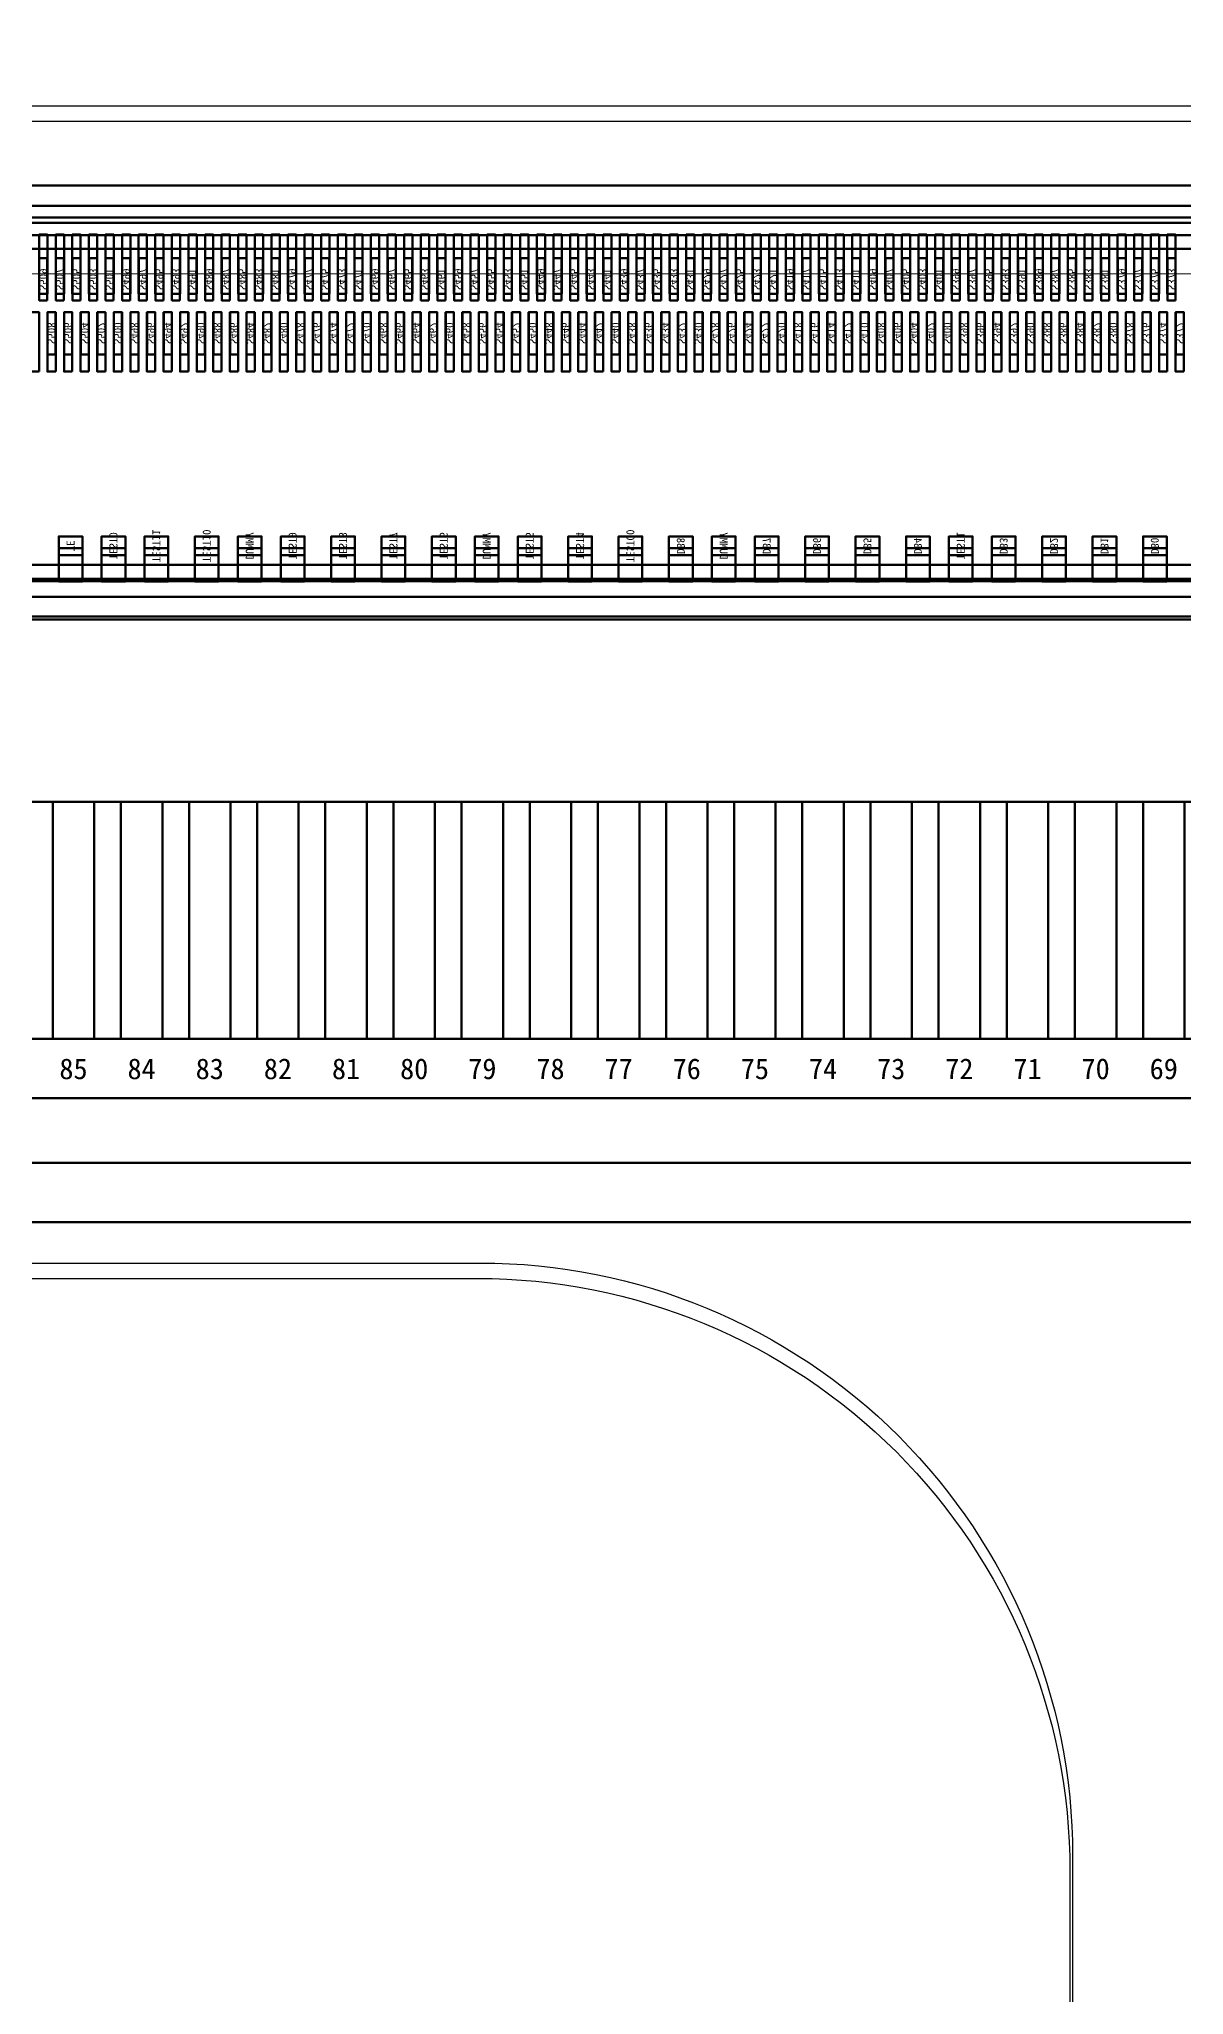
# Model space of a CAD drawing. Extents: x -128 to 4168, y -1774 to 38.
# Drawn here: x 2017.575 to 2019.507, y -870.914 to -867.614 of the extents above; entities that cross this region are included whole.
import ezdxf
from ezdxf.enums import TextEntityAlignment as Align

# ---------------------------------------------------------------- set-up
doc = ezdxf.new("R2010")
doc.units = 0
doc.header["$LTSCALE"] = 16.335
for name, color, linetype, lineweight in [('dim', 3, 'Continuous', 13), ('L122.drawing', 7, 'Continuous', 100), ('LCD', 4, 'Continuous', 9), ('OBJ-DIM', 2, 'Continuous', 15), ('TFT_line.drawing', 3, 'Continuous', 100)]:
    doc.layers.add(name, color=color, linetype=linetype, lineweight=lineweight)
doc.layers.add('DIM（标注）', color=3, linetype='Continuous')
doc.layers.add('KEEPOUTLAYER', color=6, linetype='Continuous')
doc.styles.add('Arial', font='simhei.ttf')
doc.styles.get("Standard").update_dxf_attribs({"font": '', "width": 0.8})
doc.styles.get('Standard').set_extended_font_data('NSimSun')
doc.dimstyles.new('标注模版', dxfattribs={"dimtxt": 1.5, "dimasz": 2, "dimexe": 0.5, "dimexo": 0.5, "dimgap": 0.2, "dimtad": 1, "dimzin": 1, "dimdsep": 46, "dimtxsty": 'Arial', "dimcen": 1, "dimclrd": 3, "dimclre": 3, "dimclrt": 3, "dimadec": 0, "dimazin": 0, "dimtp": 1.2, "dimtm": 1.2, "dimtfac": 1, "dimtmove": 0, "dimatfit": 3, "dimfxl": 1, "dimtolj": 1, "dimarcsym": 0})

# ---------------------------------------------------------------- blocks, each defined once
blk = doc.blocks.new('fpc_pad')
at = {"layer": 'TFT_line.drawing', "color": 3, "linetype": 'Continuous', "lineweight": 100}
blk.add_lwpolyline([(-0.035, -0.2), (0.035, -0.2), (0.035, 0.2), (-0.035, 0.2)], close=True, dxfattribs=at)
blk = doc.blocks.new('fpc')
at = {"layer": 'TFT_line.drawing', "color": 3, "linetype": 'Continuous', "lineweight": 100}
blk.add_lwpolyline([(0, -0.2), (16.22, -0.2), (16.22, 0.2), (0, 0.2)], close=True, dxfattribs=at)
at = {"color": 1, "linetype": 'Continuous', "lineweight": 100, "row_count": 1, "column_count": 129, "row_spacing": 0.9009999999999999, "column_spacing": 0.115}
blk.add_blockref('fpc_pad', (0.75, 0), dxfattribs=at)
at = {"layer": 'L122.drawing', "color": 7, "linetype": 'Continuous', "lineweight": 100}
for s, p in [('85', (6.04, -0.2505)), ('84', (6.155, -0.2505)), ('83', (6.27, -0.2505)), ('82', (6.385, -0.2505)), ('81', (6.5, -0.2505)), ('80', (6.615, -0.2505)), ('79', (6.73, -0.2505)), ('78', (6.845, -0.2505)), ('77', (6.96, -0.2505)), ('76', (7.075, -0.2505)), ('75', (7.19, -0.2505)), ('74', (7.305, -0.2505)), ('73', (7.42, -0.2505)), ('72', (7.535, -0.2505)), ('71', (7.65, -0.2505)), ('70', (7.765, -0.2505)), ('69', (7.88, -0.2505))]:
    blk.add_text(s, height=0.035, dxfattribs=at).set_placement(p, align=Align.MIDDLE_CENTER)
blk = doc.blocks.new('ic_ST7789V2')
at = {"layer": 'L122.drawing', "color": 7, "linetype": 'Continuous', "lineweight": 100}
for points in [[(-7.5775, -0.349), (7.5775, -0.349), (7.5775, 0.349), (-7.5775, 0.349)], [(0.21, 0.20058), (0.224, 0.20058), (0.224, 0.30058), (0.21, 0.30058)], [(0.238, 0.20058), (0.252, 0.20058), (0.252, 0.30058), (0.238, 0.30058)], [(0.266, 0.20058), (0.28, 0.20058), (0.28, 0.30058), (0.266, 0.30058)], [(0.294, 0.20058), (0.308, 0.20058), (0.308, 0.30058), (0.294, 0.30058)], [(0.322, 0.20058), (0.336, 0.20058), (0.336, 0.30058), (0.322, 0.30058)], [(0.35, 0.20058), (0.364, 0.20058), (0.364, 0.30058), (0.35, 0.30058)], [(0.378, 0.20058), (0.392, 0.20058), (0.392, 0.30058), (0.378, 0.30058)], [(0.406, 0.20058), (0.42, 0.20058), (0.42, 0.30058), (0.406, 0.30058)], [(0.434, 0.20058), (0.448, 0.20058), (0.448, 0.30058), (0.434, 0.30058)], [(0.462, 0.20058), (0.476, 0.20058), (0.476, 0.30058), (0.462, 0.30058)], [(0.49, 0.20058), (0.504, 0.20058), (0.504, 0.30058), (0.49, 0.30058)], [(0.518, 0.20058), (0.532, 0.20058), (0.532, 0.30058), (0.518, 0.30058)], [(0.546, 0.20058), (0.56, 0.20058), (0.56, 0.30058), (0.546, 0.30058)], [(0.574, 0.20058), (0.588, 0.20058), (0.588, 0.30058), (0.574, 0.30058)], [(0.602, 0.20058), (0.616, 0.20058), (0.616, 0.30058), (0.602, 0.30058)], [(0.63, 0.20058), (0.644, 0.20058), (0.644, 0.30058), (0.63, 0.30058)], [(0.658, 0.20058), (0.672, 0.20058), (0.672, 0.30058), (0.658, 0.30058)], [(0.686, 0.20058), (0.7, 0.20058), (0.7, 0.30058), (0.686, 0.30058)], [(0.714, 0.20058), (0.728, 0.20058), (0.728, 0.30058), (0.714, 0.30058)], [(0.742, 0.20058), (0.756, 0.20058), (0.756, 0.30058), (0.742, 0.30058)], [(0.77, 0.20058), (0.784, 0.20058), (0.784, 0.30058), (0.77, 0.30058)], [(0.798, 0.20058), (0.812, 0.20058), (0.812, 0.30058), (0.798, 0.30058)], [(0.826, 0.20058), (0.84, 0.20058), (0.84, 0.30058), (0.826, 0.30058)], [(0.854, 0.20058), (0.868, 0.20058), (0.868, 0.30058), (0.854, 0.30058)], [(0.882, 0.20058), (0.896, 0.20058), (0.896, 0.30058), (0.882, 0.30058)], [(0.91, 0.20058), (0.924, 0.20058), (0.924, 0.30058), (0.91, 0.30058)], [(0.938, 0.20058), (0.952, 0.20058), (0.952, 0.30058), (0.938, 0.30058)], [(0.966, 0.20058), (0.98, 0.20058), (0.98, 0.30058), (0.966, 0.30058)], [(0.994, 0.20058), (1.008, 0.20058), (1.008, 0.30058), (0.994, 0.30058)], [(1.022, 0.20058), (1.036, 0.20058), (1.036, 0.30058), (1.022, 0.30058)], [(1.05, 0.20058), (1.064, 0.20058), (1.064, 0.30058), (1.05, 0.30058)], [(1.078, 0.20058), (1.092, 0.20058), (1.092, 0.30058), (1.078, 0.30058)], [(1.106, 0.20058), (1.12, 0.20058), (1.12, 0.30058), (1.106, 0.30058)], [(1.134, 0.20058), (1.148, 0.20058), (1.148, 0.30058), (1.134, 0.30058)], [(1.162, 0.20058), (1.176, 0.20058), (1.176, 0.30058), (1.162, 0.30058)], [(1.19, 0.20058), (1.204, 0.20058), (1.204, 0.30058), (1.19, 0.30058)], [(1.218, 0.20058), (1.232, 0.20058), (1.232, 0.30058), (1.218, 0.30058)], [(1.246, 0.20058), (1.26, 0.20058), (1.26, 0.30058), (1.246, 0.30058)], [(1.274, 0.20058), (1.288, 0.20058), (1.288, 0.30058), (1.274, 0.30058)], [(1.302, 0.20058), (1.316, 0.20058), (1.316, 0.30058), (1.302, 0.30058)], [(1.33, 0.20058), (1.344, 0.20058), (1.344, 0.30058), (1.33, 0.30058)], [(1.358, 0.20058), (1.372, 0.20058), (1.372, 0.30058), (1.358, 0.30058)], [(1.386, 0.20058), (1.4, 0.20058), (1.4, 0.30058), (1.386, 0.30058)], [(1.414, 0.20058), (1.428, 0.20058), (1.428, 0.30058), (1.414, 0.30058)], [(1.442, 0.20058), (1.456, 0.20058), (1.456, 0.30058), (1.442, 0.30058)], [(1.47, 0.20058), (1.484, 0.20058), (1.484, 0.30058), (1.47, 0.30058)], [(1.498, 0.20058), (1.512, 0.20058), (1.512, 0.30058), (1.498, 0.30058)], [(1.526, 0.20058), (1.54, 0.20058), (1.54, 0.30058), (1.526, 0.30058)], [(1.554, 0.20058), (1.568, 0.20058), (1.568, 0.30058), (1.554, 0.30058)], [(1.582, 0.20058), (1.596, 0.20058), (1.596, 0.30058), (1.582, 0.30058)], [(1.61, 0.20058), (1.624, 0.20058), (1.624, 0.30058), (1.61, 0.30058)], [(1.638, 0.20058), (1.652, 0.20058), (1.652, 0.30058), (1.638, 0.30058)], [(1.666, 0.20058), (1.68, 0.20058), (1.68, 0.30058), (1.666, 0.30058)], [(1.694, 0.20058), (1.708, 0.20058), (1.708, 0.30058), (1.694, 0.30058)], [(1.722, 0.20058), (1.736, 0.20058), (1.736, 0.30058), (1.722, 0.30058)], [(1.75, 0.20058), (1.764, 0.20058), (1.764, 0.30058), (1.75, 0.30058)], [(1.778, 0.20058), (1.792, 0.20058), (1.792, 0.30058), (1.778, 0.30058)], [(1.806, 0.20058), (1.82, 0.20058), (1.82, 0.30058), (1.806, 0.30058)], [(1.834, 0.20058), (1.848, 0.20058), (1.848, 0.30058), (1.834, 0.30058)], [(1.862, 0.20058), (1.876, 0.20058), (1.876, 0.30058), (1.862, 0.30058)], [(1.89, 0.20058), (1.904, 0.20058), (1.904, 0.30058), (1.89, 0.30058)], [(1.918, 0.20058), (1.932, 0.20058), (1.932, 0.30058), (1.918, 0.30058)], [(1.946, 0.20058), (1.96, 0.20058), (1.96, 0.30058), (1.946, 0.30058)], [(1.974, 0.20058), (1.988, 0.20058), (1.988, 0.30058), (1.974, 0.30058)], [(2.002, 0.20058), (2.016, 0.20058), (2.016, 0.30058), (2.002, 0.30058)], [(2.03, 0.20058), (2.044, 0.20058), (2.044, 0.30058), (2.03, 0.30058)], [(2.058, 0.20058), (2.072, 0.20058), (2.072, 0.30058), (2.058, 0.30058)], [(2.086, 0.20058), (2.1, 0.20058), (2.1, 0.30058), (2.086, 0.30058)], [(2.114, 0.20058), (2.128, 0.20058), (2.128, 0.30058), (2.114, 0.30058)], [(0.196, 0.06958), (0.21, 0.06958), (0.21, 0.16958), (0.196, 0.16958)], [(0.224, 0.06958), (0.238, 0.06958), (0.238, 0.16958), (0.224, 0.16958)], [(0.252, 0.06958), (0.266, 0.06958), (0.266, 0.16958), (0.252, 0.16958)], [(0.28, 0.06958), (0.294, 0.06958), (0.294, 0.16958), (0.28, 0.16958)], [(0.308, 0.06958), (0.322, 0.06958), (0.322, 0.16958), (0.308, 0.16958)], [(0.336, 0.06958), (0.35, 0.06958), (0.35, 0.16958), (0.336, 0.16958)], [(0.364, 0.06958), (0.378, 0.06958), (0.378, 0.16958), (0.364, 0.16958)], [(0.392, 0.06958), (0.406, 0.06958), (0.406, 0.16958), (0.392, 0.16958)], [(0.42, 0.06958), (0.434, 0.06958), (0.434, 0.16958), (0.42, 0.16958)], [(0.448, 0.06958), (0.462, 0.06958), (0.462, 0.16958), (0.448, 0.16958)], [(0.476, 0.06958), (0.49, 0.06958), (0.49, 0.16958), (0.476, 0.16958)], [(0.504, 0.06958), (0.518, 0.06958), (0.518, 0.16958), (0.504, 0.16958)], [(0.532, 0.06958), (0.546, 0.06958), (0.546, 0.16958), (0.532, 0.16958)], [(0.56, 0.06958), (0.574, 0.06958), (0.574, 0.16958), (0.56, 0.16958)], [(0.588, 0.06958), (0.602, 0.06958), (0.602, 0.16958), (0.588, 0.16958)], [(0.616, 0.06958), (0.63, 0.06958), (0.63, 0.16958), (0.616, 0.16958)], [(0.644, 0.06958), (0.658, 0.06958), (0.658, 0.16958), (0.644, 0.16958)], [(0.672, 0.06958), (0.686, 0.06958), (0.686, 0.16958), (0.672, 0.16958)], [(0.7, 0.06958), (0.714, 0.06958), (0.714, 0.16958), (0.7, 0.16958)], [(0.728, 0.06958), (0.742, 0.06958), (0.742, 0.16958), (0.728, 0.16958)], [(0.756, 0.06958), (0.77, 0.06958), (0.77, 0.16958), (0.756, 0.16958)], [(0.784, 0.06958), (0.798, 0.06958), (0.798, 0.16958), (0.784, 0.16958)], [(0.812, 0.06958), (0.826, 0.06958), (0.826, 0.16958), (0.812, 0.16958)], [(0.84, 0.06958), (0.854, 0.06958), (0.854, 0.16958), (0.84, 0.16958)], [(0.868, 0.06958), (0.882, 0.06958), (0.882, 0.16958), (0.868, 0.16958)], [(0.896, 0.06958), (0.91, 0.06958), (0.91, 0.16958), (0.896, 0.16958)], [(0.924, 0.06958), (0.938, 0.06958), (0.938, 0.16958), (0.924, 0.16958)], [(0.952, 0.06958), (0.966, 0.06958), (0.966, 0.16958), (0.952, 0.16958)], [(0.98, 0.06958), (0.994, 0.06958), (0.994, 0.16958), (0.98, 0.16958)], [(1.008, 0.06958), (1.022, 0.06958), (1.022, 0.16958), (1.008, 0.16958)], [(1.036, 0.06958), (1.05, 0.06958), (1.05, 0.16958), (1.036, 0.16958)], [(1.064, 0.06958), (1.078, 0.06958), (1.078, 0.16958), (1.064, 0.16958)], [(1.092, 0.06958), (1.106, 0.06958), (1.106, 0.16958), (1.092, 0.16958)], [(1.12, 0.06958), (1.134, 0.06958), (1.134, 0.16958), (1.12, 0.16958)], [(1.148, 0.06958), (1.162, 0.06958), (1.162, 0.16958), (1.148, 0.16958)], [(1.176, 0.06958), (1.19, 0.06958), (1.19, 0.16958), (1.176, 0.16958)], [(1.204, 0.06958), (1.218, 0.06958), (1.218, 0.16958), (1.204, 0.16958)], [(1.232, 0.06958), (1.246, 0.06958), (1.246, 0.16958), (1.232, 0.16958)], [(1.26, 0.06958), (1.274, 0.06958), (1.274, 0.16958), (1.26, 0.16958)], [(1.288, 0.06958), (1.302, 0.06958), (1.302, 0.16958), (1.288, 0.16958)], [(1.316, 0.06958), (1.33, 0.06958), (1.33, 0.16958), (1.316, 0.16958)], [(1.344, 0.06958), (1.358, 0.06958), (1.358, 0.16958), (1.344, 0.16958)], [(1.372, 0.06958), (1.386, 0.06958), (1.386, 0.16958), (1.372, 0.16958)], [(1.4, 0.06958), (1.414, 0.06958), (1.414, 0.16958), (1.4, 0.16958)], [(1.428, 0.06958), (1.442, 0.06958), (1.442, 0.16958), (1.428, 0.16958)], [(1.456, 0.06958), (1.47, 0.06958), (1.47, 0.16958), (1.456, 0.16958)], [(1.484, 0.06958), (1.498, 0.06958), (1.498, 0.16958), (1.484, 0.16958)], [(1.512, 0.06958), (1.526, 0.06958), (1.526, 0.16958), (1.512, 0.16958)], [(1.54, 0.06958), (1.554, 0.06958), (1.554, 0.16958), (1.54, 0.16958)], [(1.568, 0.06958), (1.582, 0.06958), (1.582, 0.16958), (1.568, 0.16958)], [(1.596, 0.06958), (1.61, 0.06958), (1.61, 0.16958), (1.596, 0.16958)], [(1.624, 0.06958), (1.638, 0.06958), (1.638, 0.16958), (1.624, 0.16958)], [(1.652, 0.06958), (1.666, 0.06958), (1.666, 0.16958), (1.652, 0.16958)], [(1.68, 0.06958), (1.694, 0.06958), (1.694, 0.16958), (1.68, 0.16958)], [(1.708, 0.06958), (1.722, 0.06958), (1.722, 0.16958), (1.708, 0.16958)], [(1.736, 0.06958), (1.75, 0.06958), (1.75, 0.16958), (1.736, 0.16958)], [(1.764, 0.06958), (1.778, 0.06958), (1.778, 0.16958), (1.764, 0.16958)], [(1.792, 0.06958), (1.806, 0.06958), (1.806, 0.16958), (1.792, 0.16958)], [(1.82, 0.06958), (1.834, 0.06958), (1.834, 0.16958), (1.82, 0.16958)], [(1.848, 0.06958), (1.862, 0.06958), (1.862, 0.16958), (1.848, 0.16958)], [(1.876, 0.06958), (1.89, 0.06958), (1.89, 0.16958), (1.876, 0.16958)], [(1.904, 0.06958), (1.918, 0.06958), (1.918, 0.16958), (1.904, 0.16958)], [(1.932, 0.06958), (1.946, 0.06958), (1.946, 0.16958), (1.932, 0.16958)], [(1.96, 0.06958), (1.974, 0.06958), (1.974, 0.16958), (1.96, 0.16958)], [(1.988, 0.06958), (2.002, 0.06958), (2.002, 0.16958), (1.988, 0.16958)], [(2.016, 0.06958), (2.03, 0.06958), (2.03, 0.16958), (2.016, 0.16958)], [(2.044, 0.06958), (2.058, 0.06958), (2.058, 0.16958), (2.044, 0.16958)], [(2.072, 0.06958), (2.086, 0.06958), (2.086, 0.16958), (2.072, 0.16958)], [(2.1, 0.06958), (2.114, 0.06958), (2.114, 0.16958), (2.1, 0.16958)], [(2.128, 0.06958), (2.142, 0.06958), (2.142, 0.16958), (2.128, 0.16958)], [(0.225, -0.28462), (0.265, -0.28462), (0.265, -0.22862), (0.225, -0.22862)], [(0.31, -0.28462), (0.35, -0.28462), (0.35, -0.22862), (0.31, -0.22862)], [(0.395, -0.28462), (0.435, -0.28462), (0.435, -0.22862), (0.395, -0.22862)], [(0.48, -0.28462), (0.52, -0.28462), (0.52, -0.22862), (0.48, -0.22862)], [(0.5525, -0.28462), (0.5925, -0.28462), (0.5925, -0.22862), (0.5525, -0.22862)], [(0.625, -0.28462), (0.665, -0.28462), (0.665, -0.22862), (0.625, -0.22862)], [(0.71, -0.28462), (0.75, -0.28462), (0.75, -0.22862), (0.71, -0.22862)], [(0.795, -0.28462), (0.835, -0.28462), (0.835, -0.22862), (0.795, -0.22862)], [(0.88, -0.28462), (0.92, -0.28462), (0.92, -0.22862), (0.88, -0.22862)], [(0.9525, -0.28462), (0.9925, -0.28462), (0.9925, -0.22862), (0.9525, -0.22862)], [(1.025, -0.28462), (1.065, -0.28462), (1.065, -0.22862), (1.025, -0.22862)], [(1.11, -0.28462), (1.15, -0.28462), (1.15, -0.22862), (1.11, -0.22862)], [(1.195, -0.28462), (1.235, -0.28462), (1.235, -0.22862), (1.195, -0.22862)], [(1.28, -0.28462), (1.32, -0.28462), (1.32, -0.22862), (1.28, -0.22862)], [(1.3525, -0.28462), (1.3925, -0.28462), (1.3925, -0.22862), (1.3525, -0.22862)], [(1.425, -0.28462), (1.465, -0.28462), (1.465, -0.22862), (1.425, -0.22862)], [(1.51, -0.28462), (1.55, -0.28462), (1.55, -0.22862), (1.51, -0.22862)], [(1.595, -0.28462), (1.635, -0.28462), (1.635, -0.22862), (1.595, -0.22862)], [(1.68, -0.28462), (1.72, -0.28462), (1.72, -0.22862), (1.68, -0.22862)], [(1.7525, -0.28462), (1.7925, -0.28462), (1.7925, -0.22862), (1.7525, -0.22862)], [(1.825, -0.28462), (1.865, -0.28462), (1.865, -0.22862), (1.825, -0.22862)], [(1.91, -0.28462), (1.95, -0.28462), (1.95, -0.22862), (1.91, -0.22862)], [(1.9825, -0.28462), (2.0225, -0.28462), (2.0225, -0.22862), (1.9825, -0.22862)], [(2.055, -0.28462), (2.095, -0.28462), (2.095, -0.22862), (2.055, -0.22862)]]:
    blk.add_lwpolyline(points, close=True, dxfattribs=at)
blk = doc.blocks.new('OLB_SB')
at = {"layer": 'TFT_line.drawing', "color": 3, "linetype": 'Continuous', "lineweight": 100}
blk.add_lwpolyline([(-0.00675, -0.0355), (0.00675, -0.0355), (0.00675, 0.0355), (-0.00675, 0.0355)], close=True, dxfattribs=at)
blk = doc.blocks.new('OLB_SU')
at = {"layer": 'TFT_line.drawing', "color": 3, "linetype": 'Continuous', "lineweight": 100}
blk.add_lwpolyline([(-0.00675, -0.0355), (0.00675, -0.0355), (0.00675, 0.0355), (-0.00675, 0.0355)], close=True, dxfattribs=at)
blk = doc.blocks.new('ilb')
at = {"layer": 'TFT_line.drawing', "color": 3, "linetype": 'Continuous', "lineweight": 100}
blk.add_lwpolyline([(-0.02, -0.0159), (0.02, -0.0159), (0.02, 0.0159), (-0.02, 0.0159)], close=True, dxfattribs=at)
blk = doc.blocks.new('ic_ST7789V3')
at = {"layer": 'TFT_line.drawing', "color": 3, "linetype": 'Continuous', "lineweight": 100}
blk.add_lwpolyline([(-7.5475, -0.2665), (7.5475, -0.2665), (7.5475, 0.2665), (-7.5475, 0.2665)], close=True, dxfattribs=at)
at = {"color": 1, "linetype": 'Continuous', "lineweight": 100}
for name, p in [('OLB_SU', (0.217, 0.215)), ('OLB_SU', (0.245, 0.215)), ('OLB_SU', (0.273, 0.215)), ('OLB_SU', (0.301, 0.215)), ('OLB_SU', (0.329, 0.215)), ('OLB_SU', (0.357, 0.215)), ('OLB_SU', (0.385, 0.215)), ('OLB_SU', (0.413, 0.215)), ('OLB_SU', (0.441, 0.215)), ('OLB_SU', (0.469, 0.215)), ('OLB_SU', (0.497, 0.215)), ('OLB_SU', (0.525, 0.215)), ('OLB_SU', (0.553, 0.215)), ('OLB_SU', (0.581, 0.215)), ('OLB_SU', (0.609, 0.215)), ('OLB_SU', (0.637, 0.215)), ('OLB_SU', (0.665, 0.215)), ('OLB_SU', (0.693, 0.215)), ('OLB_SU', (0.721, 0.215)), ('OLB_SU', (0.749, 0.215)), ('OLB_SU', (0.777, 0.215)), ('OLB_SU', (0.805, 0.215)), ('OLB_SU', (0.833, 0.215)), ('OLB_SU', (0.861, 0.215)), ('OLB_SU', (0.889, 0.215)), ('OLB_SU', (0.917, 0.215)), ('OLB_SU', (0.945, 0.215)), ('OLB_SU', (0.973, 0.215)), ('OLB_SU', (1.001, 0.215)), ('OLB_SU', (1.029, 0.215)), ('OLB_SU', (1.057, 0.215)), ('OLB_SU', (1.085, 0.215)), ('OLB_SU', (1.113, 0.215)), ('OLB_SU', (1.141, 0.215)), ('OLB_SU', (1.169, 0.215)), ('OLB_SU', (1.197, 0.215)), ('OLB_SU', (1.225, 0.215)), ('OLB_SU', (1.253, 0.215)), ('OLB_SU', (1.281, 0.215)), ('OLB_SU', (1.309, 0.215)), ('OLB_SU', (1.337, 0.215)), ('OLB_SU', (1.365, 0.215)), ('OLB_SU', (1.393, 0.215)), ('OLB_SU', (1.421, 0.215)), ('OLB_SU', (1.449, 0.215)), ('OLB_SU', (1.477, 0.215)), ('OLB_SU', (1.505, 0.215)), ('OLB_SU', (1.533, 0.215)), ('OLB_SU', (1.561, 0.215)), ('OLB_SU', (1.589, 0.215)), ('OLB_SU', (1.617, 0.215)), ('OLB_SU', (1.645, 0.215)), ('OLB_SU', (1.673, 0.215)), ('OLB_SU', (1.701, 0.215)), ('OLB_SU', (1.729, 0.215)), ('OLB_SU', (1.757, 0.215)), ('OLB_SU', (1.785, 0.215)), ('OLB_SU', (1.813, 0.215)), ('OLB_SU', (1.841, 0.215)), ('OLB_SU', (1.869, 0.215)), ('OLB_SU', (1.897, 0.215)), ('OLB_SU', (1.925, 0.215)), ('OLB_SU', (1.953, 0.215)), ('OLB_SU', (1.981, 0.215)), ('OLB_SU', (2.009, 0.215)), ('OLB_SU', (2.037, 0.215)), ('OLB_SU', (2.065, 0.215)), ('OLB_SU', (2.093, 0.215)), ('OLB_SU', (2.121, 0.215)), ('OLB_SB', (0.203, 0.124)), ('OLB_SB', (0.231, 0.124)), ('OLB_SB', (0.259, 0.124)), ('OLB_SB', (0.287, 0.124)), ('OLB_SB', (0.315, 0.124)), ('OLB_SB', (0.343, 0.124)), ('OLB_SB', (0.371, 0.124)), ('OLB_SB', (0.399, 0.124)), ('OLB_SB', (0.427, 0.124)), ('OLB_SB', (0.455, 0.124)), ('OLB_SB', (0.483, 0.124)), ('OLB_SB', (0.511, 0.124)), ('OLB_SB', (0.539, 0.124)), ('OLB_SB', (0.567, 0.124)), ('OLB_SB', (0.595, 0.124)), ('OLB_SB', (0.623, 0.124)), ('OLB_SB', (0.651, 0.124)), ('OLB_SB', (0.679, 0.124)), ('OLB_SB', (0.707, 0.124)), ('OLB_SB', (0.735, 0.124)), ('OLB_SB', (0.763, 0.124)), ('OLB_SB', (0.791, 0.124)), ('OLB_SB', (0.819, 0.124)), ('OLB_SB', (0.847, 0.124)), ('OLB_SB', (0.875, 0.124)), ('OLB_SB', (0.903, 0.124)), ('OLB_SB', (0.931, 0.124)), ('OLB_SB', (0.959, 0.124)), ('OLB_SB', (0.987, 0.124)), ('OLB_SB', (1.015, 0.124)), ('OLB_SB', (1.043, 0.124)), ('OLB_SB', (1.071, 0.124)), ('OLB_SB', (1.099, 0.124)), ('OLB_SB', (1.127, 0.124)), ('OLB_SB', (1.155, 0.124)), ('OLB_SB', (1.183, 0.124)), ('OLB_SB', (1.211, 0.124)), ('OLB_SB', (1.239, 0.124)), ('OLB_SB', (1.267, 0.124)), ('OLB_SB', (1.295, 0.124)), ('OLB_SB', (1.323, 0.124)), ('OLB_SB', (1.351, 0.124)), ('OLB_SB', (1.379, 0.124)), ('OLB_SB', (1.407, 0.124)), ('OLB_SB', (1.435, 0.124)), ('OLB_SB', (1.463, 0.124)), ('OLB_SB', (1.491, 0.124)), ('OLB_SB', (1.519, 0.124)), ('OLB_SB', (1.547, 0.124)), ('OLB_SB', (1.575, 0.124)), ('OLB_SB', (1.603, 0.124)), ('OLB_SB', (1.631, 0.124)), ('OLB_SB', (1.659, 0.124)), ('OLB_SB', (1.687, 0.124)), ('OLB_SB', (1.715, 0.124)), ('OLB_SB', (1.743, 0.124)), ('OLB_SB', (1.771, 0.124)), ('OLB_SB', (1.799, 0.124)), ('OLB_SB', (1.827, 0.124)), ('OLB_SB', (1.855, 0.124)), ('OLB_SB', (1.883, 0.124)), ('OLB_SB', (1.911, 0.124)), ('OLB_SB', (1.939, 0.124)), ('OLB_SB', (1.967, 0.124)), ('OLB_SB', (1.995, 0.124)), ('OLB_SB', (2.023, 0.124)), ('OLB_SB', (2.051, 0.124)), ('OLB_SB', (2.079, 0.124)), ('OLB_SB', (2.107, 0.124)), ('ilb', (0.245, -0.2346)), ('ilb', (0.33, -0.2346)), ('ilb', (0.415, -0.2346)), ('ilb', (0.5, -0.2346)), ('ilb', (0.5725, -0.2346)), ('ilb', (0.645, -0.2346)), ('ilb', (0.73, -0.2346)), ('ilb', (0.815, -0.2346)), ('ilb', (0.9, -0.2346)), ('ilb', (0.9725, -0.2346)), ('ilb', (1.045, -0.2346)), ('ilb', (1.13, -0.2346)), ('ilb', (1.215, -0.2346)), ('ilb', (1.3, -0.2346)), ('ilb', (1.3725, -0.2346)), ('ilb', (1.445, -0.2346)), ('ilb', (1.53, -0.2346)), ('ilb', (1.615, -0.2346)), ('ilb', (1.7, -0.2346)), ('ilb', (1.7725, -0.2346)), ('ilb', (1.845, -0.2346)), ('ilb', (1.93, -0.2346)), ('ilb', (2.0025, -0.2346)), ('ilb', (2.075, -0.2346))]:
    blk.add_blockref(name, p, dxfattribs=at)
at = {"layer": 'TFT_line.drawing', "color": 3, "linetype": 'Continuous', "lineweight": 100}
for s, p in [('S373', (0.217, 0.215)), ('S375', (0.245, 0.215)), ('S377', (0.273, 0.215)), ('S379', (0.301, 0.215)), ('S381', (0.329, 0.215)), ('S383', (0.357, 0.215)), ('S385', (0.385, 0.215)), ('S387', (0.413, 0.215)), ('S389', (0.441, 0.215)), ('S391', (0.469, 0.215)), ('S393', (0.497, 0.215)), ('S395', (0.525, 0.215)), ('S397', (0.553, 0.215)), ('S399', (0.581, 0.215)), ('S401', (0.609, 0.215)), ('S403', (0.637, 0.215)), ('S405', (0.665, 0.215)), ('S407', (0.693, 0.215)), ('S409', (0.721, 0.215)), ('S411', (0.749, 0.215)), ('S413', (0.777, 0.215)), ('S415', (0.805, 0.215)), ('S417', (0.833, 0.215)), ('S419', (0.861, 0.215)), ('S421', (0.889, 0.215)), ('S423', (0.917, 0.215)), ('S425', (0.945, 0.215)), ('S427', (0.973, 0.215)), ('S429', (1.001, 0.215)), ('S431', (1.029, 0.215)), ('S433', (1.057, 0.215)), ('S435', (1.085, 0.215)), ('S437', (1.113, 0.215)), ('S439', (1.141, 0.215)), ('S441', (1.169, 0.215)), ('S443', (1.197, 0.215)), ('S445', (1.225, 0.215)), ('S447', (1.253, 0.215)), ('S449', (1.281, 0.215)), ('S451', (1.309, 0.215)), ('S453', (1.337, 0.215)), ('S455', (1.365, 0.215)), ('S457', (1.393, 0.215)), ('S459', (1.421, 0.215)), ('S461', (1.449, 0.215)), ('S463', (1.477, 0.215)), ('S465', (1.505, 0.215)), ('S467', (1.533, 0.215)), ('S469', (1.561, 0.215)), ('S471', (1.589, 0.215)), ('S473', (1.617, 0.215)), ('S475', (1.645, 0.215)), ('S477', (1.673, 0.215)), ('S479', (1.701, 0.215)), ('S481', (1.729, 0.215)), ('S483', (1.757, 0.215)), ('S485', (1.785, 0.215)), ('S487', (1.813, 0.215)), ('S489', (1.841, 0.215)), ('S491', (1.869, 0.215)), ('S493', (1.897, 0.215)), ('S495', (1.925, 0.215)), ('S497', (1.953, 0.215)), ('S499', (1.981, 0.215)), ('S501', (2.009, 0.215)), ('S503', (2.037, 0.215)), ('S505', (2.065, 0.215)), ('S507', (2.093, 0.215)), ('S509', (2.121, 0.215)), ('S372', (0.203, 0.124)), ('S374', (0.231, 0.124)), ('S376', (0.259, 0.124)), ('S378', (0.287, 0.124)), ('S380', (0.315, 0.124)), ('S382', (0.343, 0.124)), ('S384', (0.371, 0.124)), ('S386', (0.399, 0.124)), ('S388', (0.427, 0.124)), ('S390', (0.455, 0.124)), ('S392', (0.483, 0.124)), ('S394', (0.511, 0.124)), ('S396', (0.539, 0.124)), ('S398', (0.567, 0.124)), ('S400', (0.595, 0.124)), ('S402', (0.623, 0.124)), ('S404', (0.651, 0.124)), ('S406', (0.679, 0.124)), ('S408', (0.707, 0.124)), ('S410', (0.735, 0.124)), ('S412', (0.763, 0.124)), ('S414', (0.791, 0.124)), ('S416', (0.819, 0.124)), ('S418', (0.847, 0.124)), ('S420', (0.875, 0.124)), ('S422', (0.903, 0.124)), ('S424', (0.931, 0.124)), ('S426', (0.959, 0.124)), ('S428', (0.987, 0.124)), ('S430', (1.015, 0.124)), ('S432', (1.043, 0.124)), ('S434', (1.071, 0.124)), ('S436', (1.099, 0.124)), ('S438', (1.127, 0.124)), ('S440', (1.155, 0.124)), ('S442', (1.183, 0.124)), ('S444', (1.211, 0.124)), ('S446', (1.239, 0.124)), ('S448', (1.267, 0.124)), ('S450', (1.295, 0.124)), ('S452', (1.323, 0.124)), ('S454', (1.351, 0.124)), ('S456', (1.379, 0.124)), ('S458', (1.407, 0.124)), ('S460', (1.435, 0.124)), ('S462', (1.463, 0.124)), ('S464', (1.491, 0.124)), ('S466', (1.519, 0.124)), ('S468', (1.547, 0.124)), ('S470', (1.575, 0.124)), ('S472', (1.603, 0.124)), ('S474', (1.631, 0.124)), ('S476', (1.659, 0.124)), ('S478', (1.687, 0.124)), ('S480', (1.715, 0.124)), ('S482', (1.743, 0.124)), ('S484', (1.771, 0.124)), ('S486', (1.799, 0.124)), ('S488', (1.827, 0.124)), ('S490', (1.855, 0.124)), ('S492', (1.883, 0.124)), ('S494', (1.911, 0.124)), ('S496', (1.939, 0.124)), ('S498', (1.967, 0.124)), ('S500', (1.995, 0.124)), ('S502', (2.023, 0.124)), ('S504', (2.051, 0.124)), ('S506', (2.079, 0.124)), ('S508', (2.107, 0.124)), ('DB0', (0.245, -0.2346)), ('DB1', (0.33, -0.2346)), ('DB2', (0.415, -0.2346)), ('DB3', (0.5, -0.2346)), ('TEST1', (0.5725, -0.2346)), ('DB4', (0.645, -0.2346)), ('DB5', (0.73, -0.2346)), ('DB6', (0.815, -0.2346)), ('DB7', (0.9, -0.2346)), ('DUMMY', (0.9725, -0.2346)), ('DB8', (1.045, -0.2346)), ('TESTO0', (1.13, -0.2346)), ('TEST4', (1.215, -0.2346)), ('TEST5', (1.3, -0.2346)), ('DUMMY', (1.3725, -0.2346)), ('TEST6', (1.445, -0.2346)), ('TEST7', (1.53, -0.2346)), ('TEST8', (1.615, -0.2346)), ('TEST9', (1.7, -0.2346)), ('DUMMY', (1.7725, -0.2346)), ('TEST10', (1.845, -0.2346)), ('TEST11', (1.93, -0.2346)), ('TEST0', (2.0025, -0.2346)), ('TE', (2.075, -0.2346))]:
    blk.add_text(s, height=0.0135, rotation=90, dxfattribs=at).set_placement(p, align=Align.MIDDLE_CENTER)
blk = doc.blocks.new('ic_JD9851')
at = {"layer": 'L122.drawing', "color": 7, "linetype": 'Continuous', "lineweight": 100}
blk.add_lwpolyline([(-7.68, -0.3635), (7.68, -0.3635), (7.68, 0.3635), (-7.68, 0.3635)], close=True, dxfattribs=at)
blk = doc.blocks.new('ic_NV3030B1N')
at = {"layer": 'L122.drawing', "color": 7, "linetype": 'Continuous', "lineweight": 100}
blk.add_lwpolyline([(-7.65, -0.3025), (7.65, -0.3025), (7.65, 0.3025), (-7.65, 0.3025)], close=True, dxfattribs=at)
blk = doc.blocks.new('ic_GC9307N')
at = {"layer": 'L122.drawing', "color": 7, "linetype": 'Continuous', "lineweight": 100}
blk.add_lwpolyline([(-7.68, -0.32), (7.68, -0.32), (7.68, 0.32), (-7.68, 0.32)], close=True, dxfattribs=at)
blk = doc.blocks.new('ic_gc9306')
at = {"layer": 'L122.drawing', "color": 7, "linetype": 'Continuous', "lineweight": 100}
blk.add_lwpolyline([(-7.65, -0.29), (7.65, -0.29), (7.65, 0.29), (-7.65, 0.29)], close=True, dxfattribs=at)
blk = doc.blocks.new('ic_all')
at = {"color": 1, "linetype": 'Continuous', "lineweight": 100, "xscale": -1}
for name, p in [('ic_JD9851', (0, 0.00992)), ('ic_ST7789V2', (0, -0.01008)), ('ic_GC9307N', (0, -0.0005)), ('ic_NV3030B1N', (0, 0.008)), ('ic_gc9306', (0, -0.0005)), ('ic_ST7789V3', (0, 0))]:
    blk.add_blockref(name, p, dxfattribs=at)
blk = doc.blocks.new('*D852')
at = {"layer": 'Defpoints', "color": 0}
for p in [(1892.5413, -527.6031), (1890.9413, -540.4267), (1892.5413, -540.4156), (2060.7807, -893.6777), (2061.0807, -893.6777), (2061.0807, -897.7905)]:
    blk.add_point(p, dxfattribs=at)
at = {"layer": 'dim', "color": 3, "lineweight": -2}
for p, q in [((1890.9413, -539.5167), (1890.9413, -525.8531)), ((1892.5413, -539.5056), (1892.5413, -525.8531)), ((1889.5413, -527.6031), (1888.1413, -527.6031)), ((1890.9413, -527.6031), (1892.5413, -527.6031)), ((1893.9413, -527.6031), (1908.808, -527.6031))]:
    blk.add_line(p, q, dxfattribs=at)
at = {"layer": 'dim', "color": 3}
for points in [[(1889.5413, -527.3698), (1889.5413, -527.8364), (1890.9413, -527.6031)], [(1893.9413, -527.3698), (1893.9413, -527.8364), (1892.5413, -527.6031)]]:
    blk.add_solid(points, dxfattribs=at)
at = {"layer": 'DIM（标注）', "color": 3, "lineweight": -2}
for p, q in [((2060.7807, -894.1777), (2060.7807, -898.2905)), ((2061.0807, -894.1777), (2061.0807, -898.2905)), ((2058.7807, -897.7905), (2056.7807, -897.7905)), ((2060.7807, -897.7905), (2061.0807, -897.7905)), ((2063.0807, -897.7905), (2082.5999, -897.7905))]:
    blk.add_line(p, q, dxfattribs=at)
at = {"layer": 'DIM（标注）', "color": 3}
for points in [[(2058.7807, -897.4571), (2058.7807, -898.1238), (2060.7807, -897.7905)], [(2063.0807, -897.4571), (2063.0807, -898.1238), (2061.0807, -897.7905)]]:
    blk.add_solid(points, dxfattribs=at)
at = {"layer": 'dim', "color": 3, "insert": (1902.0747, -526.5877), "char_height": 1.4, "attachment_point": 5, "style": 'Arial'}
blk.add_mtext('\\A1;CG 1.60±0.05', dxfattribs=at)
at = {"layer": 'DIM（标注）', "color": 3, "insert": (2073.8403, -896.8321), "char_height": 1.5, "attachment_point": 5, "style": 'Arial'}
blk.add_mtext('\\A1;FPC+PI=0.30{\\fArial|b0|i0|c134|p34;%%P}0.03', dxfattribs=at)

msp = doc.modelspace()

# ---------------------------------------------------------------- linework, layer by layer
at = {"layer": 'KEEPOUTLAYER', "color": 2}
for points in [[(2025.253, -874.379, -0.414214), (2024.253, -873.379), (2024.253, -867.927, 0.414212), (2024.053, -867.727), (2015.353, -867.727, 0.414214), (2015.153, -867.927), (2015.153, -868.679, 0.414214), (2016.153, -869.679), (2018.3191, -869.679, -0.414214), (2019.3191, -870.679), (2019.3191, -872.979, -0.414214), (2018.3191, -873.979), (2013.1191, -873.979, 0.414213), (2011.6191, -875.479)], [(2025.2485, -874.405, -0.414214), (2024.2485, -873.405), (2024.2485, -867.953, 0.414212), (2024.0485, -867.753), (2015.3485, -867.753, 0.414214), (2015.1485, -867.953), (2015.1485, -868.705, 0.414214), (2016.1485, -869.705), (2018.3146, -869.705, -0.414214), (2019.3146, -870.705), (2019.3146, -873.005, -0.414214), (2018.3146, -874.005), (2013.1146, -874.005, 0.414213), (2011.6146, -875.505)]]:
    msp.add_lwpolyline(points, format="xyb", dxfattribs=at)
at = {"layer": 'LCD', "color": 30}
msp.add_lwpolyline([(2010.8479, -872.76, -0.414214), (2011.6479, -871.96), (2012.7482, -871.96, 0.414214), (2013.3482, -871.36), (2013.3482, -870.51, 0.414214), (2012.7482, -869.91), (2011.693, -869.91, -0.414214), (2011.493, -869.71), (2011.493, -868.9008), (2027.913, -868.9008), (2027.913, -869.71, -0.414214), (2027.713, -869.91), (2026.6488, -869.91, 0.414214), (2026.0488, -870.51), (2026.0488, -871.36, 0.414214), (2026.6488, -871.96), (2027.5581, -871.96, -0.414214), (2028.5581, -872.96), (2028.5581, -879.9179, -0.414214), (2027.5581, -880.9179), (2025.4485, -880.9179, 0.414214), (2024.4485, -881.9179), (2024.4485, -893.1911, -0.414214)], format="xyb", dxfattribs=at)
at = {"layer": 'OBJ-DIM'}
msp.add_line((2006.0351, -868.01), (2033.3619, -868.01), dxfattribs=at)
at = {"layer": 'OBJ-DIM', "linetype": 'Continuous', "lineweight": 100}
msp.add_lwpolyline([(2035.4585, -836.5761), (2035.4585, -863.412), (2035.4398, -863.8887), (2035.3835, -864.3643), (2035.29, -864.8341), (2035.16, -865.2951), (2034.9943, -865.7444), (2034.7937, -866.1794), (2034.5597, -866.5973), (2034.2936, -866.9956), (2033.9971, -867.3717), (2033.6719, -867.7235), (2033.3202, -868.0486), (2032.944, -868.3451), (2032.5458, -868.6112), (2032.1279, -868.8453), (2031.6929, -869.0458), (2031.2435, -869.2116), (2030.7825, -869.3416), (2030.3128, -869.435), (2029.8371, -869.4913), (2029.3605, -869.51), (2010.0365, -869.51)], dxfattribs=at)
at = {"layer": 'TFT_line.drawing', "color": 0, "linetype": 'Continuous', "lineweight": 100}
msp.add_lwpolyline([(2035.5585, -836.5741), (2035.5585, -863.414), (2035.5396, -863.8965), (2035.4823, -864.38), (2035.3874, -864.8574), (2035.2552, -865.326), (2035.0867, -865.7827), (2034.8829, -866.2249), (2034.645, -866.6496), (2034.3745, -867.0544), (2034.0732, -867.4367), (2033.7427, -867.7942), (2033.3852, -868.1247), (2033.0029, -868.4261), (2032.5981, -868.6965), (2032.1733, -868.9344), (2031.7312, -869.1382), (2031.2745, -869.3067), (2030.8059, -869.4389), (2030.3284, -869.5339), (2029.845, -869.5911), (2029.3624, -869.61), (2010.0346, -869.61)], dxfattribs=at)
at = {"layer": 'TFT_line.drawing', "color": 3, "linetype": 'Continuous', "lineweight": 100}
msp.add_lwpolyline([(2010.043, -869.4008), (2029.363, -869.4008), (2029.8337, -869.3823), (2030.3016, -869.3269), (2030.7637, -869.235), (2031.2171, -869.1071), (2031.6591, -868.9441), (2032.0869, -868.7468), (2032.498, -868.5166), (2032.8897, -868.2549), (2033.2597, -867.9632), (2033.6056, -867.6434), (2033.9254, -867.2975), (2034.2171, -866.9275), (2034.4788, -866.5358), (2034.709, -866.1247), (2034.9063, -865.6969), (2035.0693, -865.2549), (2035.1972, -864.8015), (2035.2891, -864.3394), (2035.3445, -863.8715), (2035.363, -863.4008), (2035.363, -836.5688)], dxfattribs=at)

# ---------------------------------------------------------------- block references
at = {"color": 1, "linetype": 'Continuous', "lineweight": 100}
for name, p in [('ic_all', (2019.703, -868.2343)), ('fpc', (2011.593, -869.1008))]:
    msp.add_blockref(name, p, dxfattribs=at)

# ---------------------------------------------------------------- dimensions: what is measured, and where the dimension line sits
at = {"layer": 'DIM（标注）', "color": 30}
dim = msp.add_linear_dim(base=(2061.0807, -897.7905), p1=(2060.7807, -893.6777), p2=(2061.0807, -893.6777), text='FPC+PI=<>{\\fArial|b0|i0|c134|p34;%%P}0.03', dimstyle='标注模版', dxfattribs=at)
dim.commit()
dim.dimension.update_dxf_attribs({"geometry": '*D852', "text_midpoint": (2073.8403, -896.8321)})

doc.saveas('drawing.dxf')
